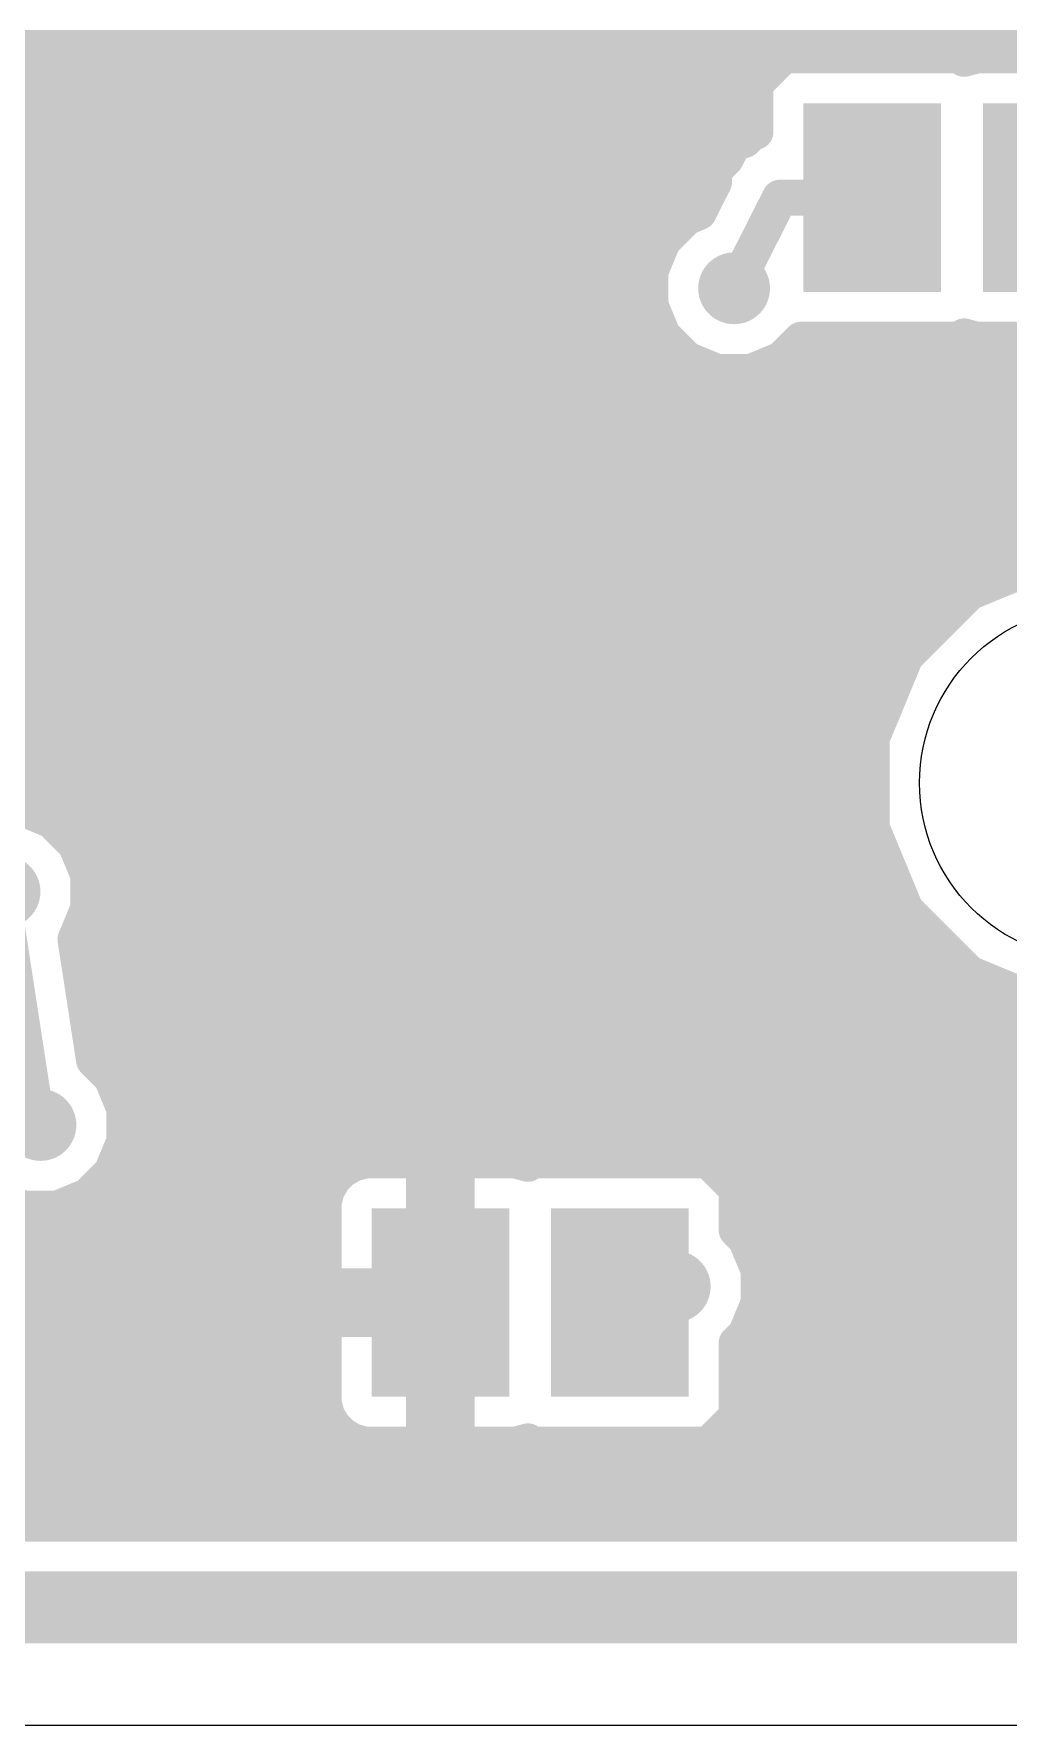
# Model space of a CAD drawing. Extents: x 0 to 81, y 1 to 51.1.
# Drawn here: x 14.98 to 23.25, y 1 to 15.36 of the extents above; entities that cross this region are included whole.
import ezdxf

# ---------------------------------------------------------------- set-up
doc = ezdxf.new("R2010")
doc.units = 0
for name, color, linetype in [('16', 175, 'CONTINUOUS'), ('18', 82, 'CONTINUOUS'), ('20', 7, 'CONTINUOUS')]:
    doc.layers.add(name, color=color, linetype=linetype)

# ---------------------------------------------------------------- blocks, each defined once
blk = doc.blocks.new('RECT')
blk.add_solid([(-0.5, -0.5), (0.5, -0.5), (-0.5, 0.5), (0.5, 0.5)])
blk = doc.blocks.new('ROUNDV')
at = {"const_width": 0.5}
blk.add_lwpolyline([(0, -0.25, 1), (0, 0.25, 1), (0, -0.25)], format="xyb", dxfattribs=at)

msp = doc.modelspace()

# ---------------------------------------------------------------- linework, layer by layer
at = {"layer": '16'}
for points, const_width in [([(0.4064, 15.24), (36.5421, 15.24)], 0.3048), ([(21.3455, 15.1765), (21.1074, 14.9384)], 0.3048), ([(22.8505, 15.1765), (21.3455, 15.1765)], 0.3048), ([(22.8792, 15.1478), (22.8505, 15.1765)], 0.3048), ([(22.8809, 15.1488), (22.8792, 15.1478)], 0.3048), ([(22.9843, 15.1765), (22.8809, 15.1488)], 0.3048), ([(23.4823, 15.1765), (22.9843, 15.1765)], 0.3048), ([(0.4064, 14.9352), (21.1074, 14.9352)], 0.3048), ([(21.1074, 14.9384), (21.1074, 14.5288)], 0.3048), ([(0.4064, 14.6304), (21.1074, 14.6304)], 0.3048), ([(21.0829, 14.5288), (21.0134, 14.4593)], 0.3048), ([(21.1074, 14.5288), (21.0829, 14.5288)], 0.3048), ([(20.92, 14.4286), (20.856, 14.3019)], 0.3048), ([(21.0134, 14.4593), (20.92, 14.4286)], 0.3048), ([(0.4064, 14.3256), (20.868, 14.3256)], 0.3048), ([(20.856, 14.3019), (20.7556, 14.2015)], 0.3048), ([(20.7556, 14.1031), (20.6255, 13.8456)], 0.3048), ([(20.7556, 14.2015), (20.7556, 14.1031)], 0.3048), ([(0.4064, 14.0208), (20.714, 14.0208)], 0.3048), ([(21.3144, 13.97), (20.9254, 13.2)], 0.3048), ([(22.098, 13.97), (21.3144, 13.97)], 0.3048), ([(20.5225, 13.8029), (20.3225, 13.6029)], 0.3048), ([(20.6255, 13.8456), (20.5225, 13.8029)], 0.3048), ([(0.4064, 13.716), (20.4356, 13.716)], 0.3048), ([(20.3225, 13.6029), (20.2142, 13.3415)], 0.3048), ([(6.9356, 13.4112), (20.2431, 13.4112)], 0.3048), ([(20.2142, 13.3415), (20.2142, 13.0585)], 0.3048), ([(7.2404, 13.1064), (20.2142, 13.1064)], 0.3048), ([(20.2142, 13.0585), (20.3225, 12.7971)], 0.3048), ([(7.4676, 12.8016), (20.3206, 12.8016)], 0.3048), ([(20.3225, 12.7971), (20.5225, 12.5971)], 0.3048), ([(22.8505, 12.7635), (22.8792, 12.7922)], 0.3048), ([(22.8792, 12.7922), (22.8809, 12.7912)], 0.3048), ([(22.8809, 12.7912), (22.9843, 12.7635)], 0.3048), ([(21.3283, 12.5971), (21.4947, 12.7635)], 0.3048), ([(21.4947, 12.7635), (22.8505, 12.7635)], 0.3048), ([(22.9843, 12.7635), (23.4823, 12.7635)], 0.3048), ([(7.4676, 12.4968), (20.7646, 12.4968)], 0.3048), ([(20.5225, 12.5971), (20.7839, 12.4888)], 0.3048), ([(20.7839, 12.4888), (21.0669, 12.4888)], 0.3048), ([(21.0669, 12.4888), (21.3283, 12.5971)], 0.3048), ([(21.0862, 12.4968), (28.165, 12.4968)], 0.3048), ([(7.4676, 12.192), (28.194, 12.192)], 0.3048), ([(7.4436, 11.8872), (28.194, 11.8872)], 0.3048), ([(7.1388, 11.5824), (28.194, 11.5824)], 0.3048), ([(14.2292, 11.2776), (28.1106, 11.2776)], 0.3048), ([(14.5644, 10.9728), (28.0972, 10.9728)], 0.3048), ([(23.6208, 10.9064), (22.9201, 10.6162)], 0.3048), ([(14.6508, 10.668), (23.0452, 10.668)], 0.3048), ([(22.9201, 10.6162), (22.3838, 10.0799)], 0.3048), ([(14.5999, 10.3632), (22.6671, 10.3632)], 0.3048), ([(14.4966, 10.0584), (22.3749, 10.0584)], 0.3048), ([(22.3838, 10.0799), (22.0936, 9.3792)], 0.3048), ([(14.6366, 9.7536), (22.2487, 9.7536)], 0.3048), ([(14.6324, 9.4488), (22.1224, 9.4488)], 0.3048), ([(22.0936, 9.3792), (22.0936, 8.6208)], 0.3048), ([(14.4777, 9.144), (22.0936, 9.144)], 0.3048), ([(6.9356, 8.8392), (22.0936, 8.8392)], 0.3048), ([(14.8735, 8.7884), (14.5905, 8.7884)], 0.3048), ([(15.1349, 8.6801), (14.8735, 8.7884)], 0.3048), ([(15.3349, 8.4801), (15.1349, 8.6801)], 0.3048), ([(22.0936, 8.6208), (22.3838, 7.9201)], 0.3048), ([(15.2806, 8.5344), (22.1294, 8.5344)], 0.3048), ([(15.4432, 8.2187), (15.3349, 8.4801)], 0.3048), ([(15.4387, 8.2296), (22.2556, 8.2296)], 0.3048), ([(15.4432, 7.9357), (15.4432, 8.2187)], 0.3048), ([(14.732, 8.0772), (15.0368, 6.096)], 0.254), ([(15.3349, 7.6743), (15.4432, 7.9357)], 0.3048), ([(15.4387, 7.9248), (22.3819, 7.9248)], 0.3048), ([(22.3838, 7.9201), (22.9201, 7.3838)], 0.3048), ([(15.3338, 7.6732), (15.3349, 7.6743)], 0.3048), ([(15.4917, 6.6469), (15.3338, 7.6732)], 0.3048), ([(15.342, 7.62), (22.6839, 7.62)], 0.3048), ([(15.3889, 7.3152), (23.0858, 7.3152)], 0.3048), ([(22.9201, 7.3838), (23.6208, 7.0936)], 0.3048), ([(15.4358, 7.0104), (33.5788, 7.0104)], 0.3048), ([(15.4827, 6.7056), (33.7044, 6.7056)], 0.3048), ([(15.6397, 6.4989), (15.4917, 6.6469)], 0.3048), ([(15.748, 6.2375), (15.6397, 6.4989)], 0.3048), ([(15.6803, 6.4008), (34.0092, 6.4008)], 0.3048), ([(15.748, 5.9545), (15.748, 6.2375)], 0.3048), ([(15.748, 6.096), (65.5828, 6.096)], 0.3048), ([(15.6397, 5.6931), (15.748, 5.9545)], 0.3048), ([(15.6803, 5.7912), (17.782, 5.7912)], 0.3048), ([(17.6909, 5.7668), (17.5983, 5.7133)], 0.3048), ([(17.7943, 5.7945), (17.6909, 5.7668)], 0.3048), ([(18.2923, 5.7945), (17.7943, 5.7945)], 0.3048), ([(18.2923, 4.7277), (18.2923, 5.7945)], 0.3048), ([(18.2923, 5.7912), (18.5717, 5.7912)], 0.3048), ([(18.5717, 5.7945), (18.5717, 4.7277)], 0.3048), ([(19.0697, 5.7945), (18.5717, 5.7945)], 0.3048), ([(19.1731, 5.7668), (19.0697, 5.7945)], 0.3048), ([(19.082, 5.7912), (19.2002, 5.7912)], 0.3048), ([(19.1748, 5.7658), (19.1731, 5.7668)], 0.3048), ([(19.2035, 5.7945), (19.1748, 5.7658)], 0.3048), ([(20.7085, 5.7945), (19.2035, 5.7945)], 0.3048), ([(20.9466, 5.5564), (20.7085, 5.7945)], 0.3048), ([(20.7118, 5.7912), (23.8492, 5.7912)], 0.3048), ([(15.4397, 5.4931), (15.6397, 5.6931)], 0.3048), ([(17.5226, 5.6376), (17.4691, 5.545)], 0.3048), ([(17.5983, 5.7133), (17.5226, 5.6376)], 0.3048), ([(14.6339, 5.4931), (14.8953, 5.3848)], 0.3048), ([(15.1783, 5.3848), (15.4397, 5.4931)], 0.3048), ([(15.4236, 5.4864), (17.4534, 5.4864)], 0.3048), ([(17.4691, 5.545), (17.4414, 5.4416)], 0.3048), ([(18.2923, 5.4864), (18.5717, 5.4864)], 0.3048), ([(20.9466, 5.2052), (20.9466, 5.5564)], 0.3048), ([(20.9466, 5.4864), (23.5444, 5.4864)], 0.3048), ([(14.8953, 5.3848), (15.1783, 5.3848)], 0.3048), ([(17.4414, 5.4416), (17.4414, 4.7277)], 0.3048), ([(7.4676, 5.1816), (17.4414, 5.1816)], 0.3048), ([(18.2923, 5.1816), (18.5717, 5.1816)], 0.3048), ([(21.0245, 5.1273), (20.9466, 5.2052)], 0.3048), ([(20.9702, 5.1816), (23.4188, 5.1816)], 0.3048), ([(21.1328, 4.8659), (21.0245, 5.1273)], 0.3048), ([(7.4676, 4.8768), (17.4414, 4.8768)], 0.3048), ([(18.2923, 4.8768), (18.5717, 4.8768)], 0.3048), ([(21.1283, 4.8768), (23.4188, 4.8768)], 0.3048), ([(20.4216, 4.7488), (19.956, 4.588)], 0.3048), ([(20.4216, 4.7244), (20.4216, 4.7488)], 0.3048), ([(21.1328, 4.5829), (21.1328, 4.8659)], 0.3048), ([(17.4414, 4.7277), (18.2923, 4.7277)], 0.3048), ([(18.5717, 4.7277), (18.2923, 4.7277)], 0.3048), ([(18.2923, 4.7277), (18.2923, 4.4483)], 0.3048), ([(7.4676, 4.572), (18.2923, 4.572)], 0.3048), ([(18.2923, 4.4483), (17.4414, 4.4483)], 0.3048), ([(17.4414, 4.4483), (17.4414, 3.7344)], 0.3048), ([(18.2923, 3.3815), (18.2923, 4.4483)], 0.3048), ([(18.2923, 4.4483), (18.5717, 4.4483)], 0.3048), ([(18.5717, 4.4483), (18.5717, 3.3815)], 0.3048), ([(21.0245, 4.3215), (21.1328, 4.5829)], 0.3048), ([(21.1283, 4.572), (23.4188, 4.572)], 0.3048), ([(20.9466, 4.2436), (21.0245, 4.3215)], 0.3048), ([(7.4436, 4.2672), (17.4414, 4.2672)], 0.3048), ([(18.2923, 4.2672), (18.5717, 4.2672)], 0.3048), ([(20.9466, 3.6196), (20.9466, 4.2436)], 0.3048), ([(20.9702, 4.2672), (23.5444, 4.2672)], 0.3048), ([(14.3209, 3.9624), (17.4414, 3.9624)], 0.3048), ([(18.2923, 3.9624), (18.5717, 3.9624)], 0.3048), ([(20.9466, 3.9624), (23.8492, 3.9624)], 0.3048), ([(17.4414, 3.7344), (17.4691, 3.631)], 0.3048), ([(14.5193, 3.6576), (17.462, 3.6576)], 0.3048), ([(17.4691, 3.631), (17.5226, 3.5384)], 0.3048), ([(18.2923, 3.6576), (18.5717, 3.6576)], 0.3048), ([(20.7085, 3.3815), (20.9466, 3.6196)], 0.3048), ([(20.9466, 3.6576), (34.2124, 3.6576)], 0.3048), ([(17.5226, 3.5384), (17.5983, 3.4627)], 0.3048), ([(17.5983, 3.4627), (17.6909, 3.4092)], 0.3048), ([(14.5748, 3.3528), (49.276, 3.3528)], 0.3048), ([(17.6909, 3.4092), (17.7943, 3.3815)], 0.3048), ([(17.7943, 3.3815), (18.2923, 3.3815)], 0.3048), ([(18.5717, 3.3815), (19.0697, 3.3815)], 0.3048), ([(19.0697, 3.3815), (19.1731, 3.4092)], 0.3048), ([(19.1731, 3.4092), (19.1748, 3.4102)], 0.3048), ([(19.1748, 3.4102), (19.2035, 3.3815)], 0.3048), ([(19.2035, 3.3815), (20.7085, 3.3815)], 0.3048), ([(14.5288, 3.048), (49.276, 3.048)], 0.3048), ([(14.5288, 2.7432), (49.276, 2.7432)], 0.3048), ([(49.276, 2.7112), (14.5288, 2.7112)], 0.3048), ([(49.9872, 2), (13.4112, 2)], 0.6096)]:
    msp.add_lwpolyline(points, dxfattribs=dict(at, const_width=const_width))
for points, const_width in [([(21.3455, 15.2527, 1), (21.3455, 15.1003)], 0.1524), ([(21.3993, 15.1226, 1), (21.2916, 15.2304)], 0.1524), ([(22.9044, 15.2304, 1), (22.7966, 15.1226)], 0.1524), ([(22.841, 15.2137, 1), (22.9174, 15.0819)], 0.1524), ([(22.8612, 15.2224, 1), (22.9007, 15.0752)], 0.1524), ([(22.8253, 15.0939, 1), (22.9331, 15.2017)], 0.1524), ([(22.9191, 15.0829, 1), (22.8427, 15.2147)], 0.1524), ([(22.8505, 15.1003, 1), (22.8505, 15.2527)], 0.1524), ([(22.9843, 15.2527, 1), (22.9843, 15.1003)], 0.1524), ([(23.004, 15.1029, 1), (22.9646, 15.2501)], 0.1524), ([(21.1836, 14.9384, 1), (21.0312, 14.9384)], 0.1524), ([(21.1074, 14.859, 1), (21.1074, 15.0114)], 0.1524), ([(21.0535, 14.9923, 1), (21.1613, 14.8846)], 0.1524), ([(21.0829, 14.605, 1), (21.0829, 14.4526)], 0.1524), ([(21.1368, 14.4749, 1), (21.0291, 14.5827)], 0.1524), ([(21.1074, 14.5542, 1), (21.1074, 14.7066)], 0.1524), ([(21.1074, 14.4526, 1), (21.1074, 14.605)], 0.1524), ([(20.8962, 14.501, 1), (20.9438, 14.3562)], 0.1524), ([(20.988, 14.3942, 1), (20.852, 14.4629)], 0.1524), ([(20.9595, 14.5131, 1), (21.0673, 14.4054)], 0.1524), ([(21.0372, 14.3869, 1), (20.9896, 14.5317)], 0.1524), ([(21.0312, 14.5288, 1), (21.1836, 14.5288)], 0.1524), ([(20.788, 14.3362, 1), (20.924, 14.2675)], 0.1524), ([(20.9099, 14.248, 1), (20.8021, 14.3557)], 0.1524), ([(20.868, 14.2494, 1), (20.868, 14.4018)], 0.1524), ([(20.8318, 14.2015, 1), (20.6794, 14.2015)], 0.1524), ([(20.7017, 14.2553, 1), (20.8095, 14.1476)], 0.1524), ([(20.8236, 14.0688, 1), (20.6876, 14.1375)], 0.1524), ([(20.6794, 14.1031, 1), (20.8318, 14.1031)], 0.1524), ([(20.714, 13.9446, 1), (20.714, 14.097)], 0.1524), ([(21.3144, 14.0462, 1), (21.3144, 13.8938)], 0.1524), ([(21.3824, 13.9356, 1), (21.2464, 14.0044)], 0.1524), ([(22.098, 13.8938, 1), (22.098, 14.0462)], 0.1524), ([(20.4934, 13.8733, 1), (20.5517, 13.7325)], 0.1524), ([(20.5764, 13.749, 1), (20.4687, 13.8568)], 0.1524), ([(20.5575, 13.8799, 1), (20.6935, 13.8112)], 0.1524), ([(20.6546, 13.7752, 1), (20.5963, 13.916)], 0.1524), ([(20.4356, 13.6398, 1), (20.4356, 13.7922)], 0.1524), ([(20.2686, 13.6567, 1), (20.3764, 13.549)], 0.1524), ([(20.3929, 13.5737, 1), (20.2521, 13.632)], 0.1524), ([(20.2431, 13.335, 1), (20.2431, 13.4874)], 0.1524), ([(20.2904, 13.3415, 1), (20.138, 13.3415)], 0.1524), ([(20.1438, 13.3706, 1), (20.2846, 13.3123)], 0.1524), ([(20.2142, 13.0302, 1), (20.2142, 13.1826)], 0.1524), ([(20.8574, 13.2344, 1), (20.9934, 13.1656)], 0.1524), ([(20.2846, 13.0877, 1), (20.1438, 13.0294)], 0.1524), ([(20.138, 13.0585, 1), (20.2904, 13.0585)], 0.1524), ([(20.3764, 12.851, 1), (20.2686, 12.7433)], 0.1524), ([(20.3206, 12.7254, 1), (20.3206, 12.8778)], 0.1524), ([(22.9174, 12.8581, 1), (22.841, 12.7263)], 0.1524), ([(22.9007, 12.8648, 1), (22.8612, 12.7176)], 0.1524), ([(22.9331, 12.7383, 1), (22.8253, 12.8461)], 0.1524), ([(22.8427, 12.7253, 1), (22.9191, 12.8571)], 0.1524), ([(20.2521, 12.768, 1), (20.3929, 12.8263)], 0.1524), ([(21.4947, 12.8397, 1), (21.4947, 12.6873)], 0.1524), ([(21.5486, 12.7096, 1), (21.4408, 12.8174)], 0.1524), ([(22.7966, 12.8174, 1), (22.9044, 12.7096)], 0.1524), ([(22.8505, 12.6873, 1), (22.8505, 12.8397)], 0.1524), ([(22.9843, 12.8397, 1), (22.9843, 12.6873)], 0.1524), ([(22.9646, 12.6899, 1), (23.004, 12.8371)], 0.1524), ([(20.5517, 12.6675, 1), (20.4934, 12.5267)], 0.1524), ([(20.4687, 12.5432, 1), (20.5764, 12.651)], 0.1524), ([(20.7839, 12.565, 1), (20.7839, 12.4126)], 0.1524), ([(20.7646, 12.4206, 1), (20.7646, 12.573)], 0.1524), ([(21.0862, 12.573, 1), (21.0862, 12.4206)], 0.1524), ([(21.0669, 12.4126, 1), (21.0669, 12.565)], 0.1524), ([(21.2744, 12.651, 1), (21.3821, 12.5432)], 0.1524), ([(21.3574, 12.5267, 1), (21.2991, 12.6675)], 0.1524), ([(20.7548, 12.4184, 1), (20.8131, 12.5592)], 0.1524), ([(21.0377, 12.5592, 1), (21.096, 12.4184)], 0.1524), ([(23.0452, 10.5918, 1), (23.0452, 10.7442)], 0.1524), ([(22.8909, 10.6866, 1), (22.9493, 10.5458)], 0.1524), ([(22.974, 10.5623, 1), (22.8662, 10.67)], 0.1524), ([(22.6671, 10.287, 1), (22.6671, 10.4394)], 0.1524), ([(22.3299, 10.1338, 1), (22.4377, 10.026)], 0.1524), ([(22.4542, 10.0507, 1), (22.3134, 10.109)], 0.1524), ([(22.3749, 9.9822, 1), (22.3749, 10.1346)], 0.1524), ([(22.2487, 9.6774, 1), (22.2487, 9.8298)], 0.1524), ([(22.1698, 9.3792, 1), (22.0174, 9.3792)], 0.1524), ([(22.0232, 9.4084, 1), (22.164, 9.35)], 0.1524), ([(22.1224, 9.3726, 1), (22.1224, 9.525)], 0.1524), ([(22.0936, 9.0678, 1), (22.0936, 9.2202)], 0.1524), ([(14.8735, 8.7122, 1), (14.8735, 8.8646)], 0.1524), ([(22.0936, 8.763, 1), (22.0936, 8.9154)], 0.1524), ([(15.1887, 8.734, 1), (15.081, 8.6262)], 0.1524), ([(15.1057, 8.6097, 1), (15.164, 8.7505)], 0.1524), ([(22.164, 8.65, 1), (22.0232, 8.5916)], 0.1524), ([(15.2806, 8.6106, 1), (15.2806, 8.4582)], 0.1524), ([(15.4053, 8.5092, 1), (15.2645, 8.4509)], 0.1524), ([(22.0174, 8.6208, 1), (22.1698, 8.6208)], 0.1524), ([(22.1294, 8.4582, 1), (22.1294, 8.6106)], 0.1524), ([(15.281, 8.4262, 1), (15.3888, 8.5339)], 0.1524), ([(15.4387, 8.3058, 1), (15.4387, 8.1534)], 0.1524), ([(15.5194, 8.2187, 1), (15.367, 8.2187)], 0.1524), ([(22.2556, 8.1534, 1), (22.2556, 8.3058)], 0.1524), ([(15.3728, 8.1895, 1), (15.5136, 8.2478)], 0.1524), ([(15.4387, 8.001, 1), (15.4387, 7.8486)], 0.1524), ([(15.5136, 7.9066, 1), (15.3728, 7.9649)], 0.1524), ([(22.4377, 7.974, 1), (22.3299, 7.8662)], 0.1524), ([(22.3819, 7.8486, 1), (22.3819, 8.001)], 0.1524), ([(15.367, 7.9357, 1), (15.5194, 7.9357)], 0.1524), ([(22.3134, 7.8909, 1), (22.4542, 7.9493)], 0.1524), ([(15.4091, 7.6848, 1), (15.2585, 7.6616)], 0.1524), ([(15.2799, 7.7271, 1), (15.3877, 7.6194)], 0.1524), ([(15.2645, 7.7035, 1), (15.4053, 7.6452)], 0.1524), ([(15.342, 7.6962, 1), (15.342, 7.5438)], 0.1524), ([(15.3888, 7.6205, 1), (15.281, 7.7282)], 0.1524), ([(22.6839, 7.5438, 1), (22.6839, 7.6962)], 0.1524), ([(15.3889, 7.3914, 1), (15.3889, 7.239)], 0.1524), ([(22.9493, 7.4542, 1), (22.8909, 7.3134)], 0.1524), ([(22.8662, 7.3299, 1), (22.974, 7.4377)], 0.1524), ([(23.0858, 7.239, 1), (23.0858, 7.3914)], 0.1524), ([(15.4358, 7.0866, 1), (15.4358, 6.9342)], 0.1524), ([(15.4827, 6.7818, 1), (15.4827, 6.6294)], 0.1524), ([(15.5456, 6.7007, 1), (15.4378, 6.593)], 0.1524), ([(15.4164, 6.6353, 1), (15.567, 6.6584)], 0.1524), ([(15.7101, 6.528, 1), (15.5693, 6.4697)], 0.1524), ([(15.5858, 6.445, 1), (15.6936, 6.5527)], 0.1524), ([(15.6803, 6.477, 1), (15.6803, 6.3246)], 0.1524), ([(15.8242, 6.2375, 1), (15.6718, 6.2375)], 0.1524), ([(15.6776, 6.2083, 1), (15.8184, 6.2666)], 0.1524), ([(15.748, 6.1722, 1), (15.748, 6.0198)], 0.1524), ([(14.974, 6.0863, 1), (15.0996, 6.1057)], 0.127), ([(15.8184, 5.9254, 1), (15.6776, 5.9837)], 0.1524), ([(15.6803, 5.8674, 1), (15.6803, 5.715)], 0.1524), ([(15.6718, 5.9545, 1), (15.8242, 5.9545)], 0.1524), ([(17.6712, 5.8404, 1), (17.7107, 5.6932)], 0.1524), ([(17.729, 5.7008, 1), (17.6528, 5.8328)], 0.1524), ([(17.7943, 5.8707, 1), (17.7943, 5.7183)], 0.1524), ([(17.814, 5.7209, 1), (17.7746, 5.8681)], 0.1524), ([(17.782, 5.715, 1), (17.782, 5.8674)], 0.1524), ([(18.3685, 5.7945, 1), (18.2161, 5.7945)], 0.1524), ([(18.2923, 5.8674, 1), (18.2923, 5.715)], 0.1524), ([(18.2923, 5.7183, 1), (18.2923, 5.8707)], 0.1524), ([(18.6479, 5.7945, 1), (18.4955, 5.7945)], 0.1524), ([(18.5717, 5.8707, 1), (18.5717, 5.7183)], 0.1524), ([(18.5717, 5.715, 1), (18.5717, 5.8674)], 0.1524), ([(19.0894, 5.8681, 1), (19.05, 5.7209)], 0.1524), ([(19.082, 5.8674, 1), (19.082, 5.715)], 0.1524), ([(19.0697, 5.7183, 1), (19.0697, 5.8707)], 0.1524), ([(19.2113, 5.8327, 1), (19.1349, 5.7009)], 0.1524), ([(19.1209, 5.8197, 1), (19.2287, 5.7119)], 0.1524), ([(19.2035, 5.8707, 1), (19.2035, 5.7183)], 0.1524), ([(19.1366, 5.6999, 1), (19.213, 5.8317)], 0.1524), ([(19.2573, 5.7406, 1), (19.1496, 5.8484)], 0.1524), ([(19.1533, 5.6932, 1), (19.1928, 5.8404)], 0.1524), ([(19.2002, 5.715, 1), (19.2002, 5.8674)], 0.1524), ([(20.7624, 5.8484, 1), (20.6547, 5.7406)], 0.1524), ([(20.7118, 5.8674, 1), (20.7118, 5.715)], 0.1524), ([(20.7085, 5.7183, 1), (20.7085, 5.8707)], 0.1524), ([(15.5693, 5.7223, 1), (15.7101, 5.664)], 0.1524), ([(15.6936, 5.6393, 1), (15.5858, 5.747)], 0.1524), ([(17.4687, 5.6915, 1), (17.5765, 5.5838)], 0.1524), ([(17.5886, 5.5995, 1), (17.4566, 5.6757)], 0.1524), ([(17.5602, 5.7793, 1), (17.6364, 5.6473)], 0.1524), ([(17.6521, 5.6594, 1), (17.5444, 5.7672)], 0.1524), ([(15.4236, 5.5626, 1), (15.4236, 5.4102)], 0.1524), ([(15.3858, 5.547, 1), (15.4935, 5.4392)], 0.1524), ([(15.4688, 5.4227, 1), (15.4105, 5.5635)], 0.1524), ([(17.4031, 5.5831, 1), (17.5351, 5.5069)], 0.1524), ([(17.5427, 5.5252, 1), (17.3955, 5.5647)], 0.1524), ([(17.4534, 5.4102, 1), (17.4534, 5.5626)], 0.1524), ([(18.2923, 5.5626, 1), (18.2923, 5.4102)], 0.1524), ([(18.5717, 5.4102, 1), (18.5717, 5.5626)], 0.1524), ([(21.0228, 5.5564, 1), (20.8704, 5.5564)], 0.1524), ([(20.9466, 5.5626, 1), (20.9466, 5.4102)], 0.1524), ([(20.8927, 5.5026, 1), (21.0005, 5.6103)], 0.1524), ([(14.8662, 5.3144, 1), (14.9245, 5.4552)], 0.1524), ([(15.1491, 5.4552, 1), (15.2074, 5.3144)], 0.1524), ([(15.1783, 5.3086, 1), (15.1783, 5.461)], 0.1524), ([(17.5176, 5.4416, 1), (17.3652, 5.4416)], 0.1524), ([(17.3678, 5.4613, 1), (17.515, 5.4219)], 0.1524), ([(17.4414, 5.1054, 1), (17.4414, 5.2578)], 0.1524), ([(18.2923, 5.2578, 1), (18.2923, 5.1054)], 0.1524), ([(18.5717, 5.1054, 1), (18.5717, 5.2578)], 0.1524), ([(21.0005, 5.2591, 1), (20.8927, 5.1513)], 0.1524), ([(20.9702, 5.2578, 1), (20.9702, 5.1054)], 0.1524), ([(20.8704, 5.2052, 1), (21.0228, 5.2052)], 0.1524), ([(21.0949, 5.1564, 1), (20.9541, 5.0981)], 0.1524), ([(20.9706, 5.0734, 1), (21.0784, 5.1811)], 0.1524), ([(17.4414, 4.8006, 1), (17.4414, 4.953)], 0.1524), ([(18.2923, 4.953, 1), (18.2923, 4.8006)], 0.1524), ([(18.5717, 4.8006, 1), (18.5717, 4.953)], 0.1524), ([(21.1283, 4.953, 1), (21.1283, 4.8006)], 0.1524), ([(20.4978, 4.7488, 1), (20.3454, 4.7488)], 0.1524), ([(20.4465, 4.6768, 1), (20.3967, 4.8208)], 0.1524), ([(21.209, 4.8659, 1), (21.0566, 4.8659)], 0.1524), ([(21.0624, 4.8367, 1), (21.2032, 4.895)], 0.1524), ([(17.4414, 4.8039, 1), (17.4414, 4.6515)], 0.1524), ([(17.3652, 4.7277, 1), (17.5176, 4.7277)], 0.1524), ([(18.2923, 4.8039, 1), (18.2923, 4.6515)], 0.1524), ([(18.3685, 4.7277, 1), (18.2161, 4.7277)], 0.1524), ([(18.2161, 4.7277, 1), (18.3685, 4.7277)], 0.1524), ([(18.2923, 4.6515, 1), (18.2923, 4.8039)], 0.1524), ([(18.4955, 4.7277, 1), (18.6479, 4.7277)], 0.1524), ([(18.5717, 4.6515, 1), (18.5717, 4.8039)], 0.1524), ([(20.3454, 4.7244, 1), (20.4978, 4.7244)], 0.1524), ([(17.4414, 4.5245, 1), (17.4414, 4.3721)], 0.1524), ([(17.5176, 4.4483, 1), (17.3652, 4.4483)], 0.1524), ([(18.3685, 4.4483, 1), (18.2161, 4.4483)], 0.1524), ([(18.2923, 4.5245, 1), (18.2923, 4.3721)], 0.1524), ([(18.2923, 4.4958, 1), (18.2923, 4.6482)], 0.1524), ([(18.2923, 4.3721, 1), (18.2923, 4.5245)], 0.1524), ([(18.6479, 4.4483, 1), (18.4955, 4.4483)], 0.1524), ([(18.5717, 4.3721, 1), (18.5717, 4.5245)], 0.1524), ([(19.9311, 4.66, 1), (19.9809, 4.516)], 0.1524), ([(21.1283, 4.6482, 1), (21.1283, 4.4958)], 0.1524), ([(21.0566, 4.5829, 1), (21.209, 4.5829)], 0.1524), ([(21.2032, 4.5538, 1), (21.0624, 4.6121)], 0.1524), ([(18.2161, 4.4483, 1), (18.3685, 4.4483)], 0.1524), ([(21.0784, 4.2677, 1), (20.9706, 4.3754)], 0.1524), ([(17.4414, 4.191, 1), (17.4414, 4.3434)], 0.1524), ([(18.2923, 4.3434, 1), (18.2923, 4.191)], 0.1524), ([(18.5717, 4.191, 1), (18.5717, 4.3434)], 0.1524), ([(21.0228, 4.2436, 1), (20.8704, 4.2436)], 0.1524), ([(20.8927, 4.2975, 1), (21.0005, 4.1897)], 0.1524), ([(20.9702, 4.3434, 1), (20.9702, 4.191)], 0.1524), ([(20.9541, 4.3507, 1), (21.0949, 4.2924)], 0.1524), ([(17.4414, 3.8862, 1), (17.4414, 4.0386)], 0.1524), ([(18.2923, 4.0386, 1), (18.2923, 3.8862)], 0.1524), ([(18.5717, 3.8862, 1), (18.5717, 4.0386)], 0.1524), ([(20.9466, 4.0386, 1), (20.9466, 3.8862)], 0.1524), ([(17.515, 3.7541, 1), (17.3678, 3.7147)], 0.1524), ([(17.3652, 3.7344, 1), (17.5176, 3.7344)], 0.1524), ([(17.5351, 3.6691, 1), (17.4031, 3.5929)], 0.1524), ([(17.462, 3.5814, 1), (17.462, 3.7338)], 0.1524), ([(18.2923, 3.7338, 1), (18.2923, 3.5814)], 0.1524), ([(18.5717, 3.5814, 1), (18.5717, 3.7338)], 0.1524), ([(20.9466, 3.7338, 1), (20.9466, 3.5814)], 0.1524), ([(21.0005, 3.5657, 1), (20.8927, 3.6734)], 0.1524), ([(17.3955, 3.6113, 1), (17.5427, 3.6508)], 0.1524), ([(17.5765, 3.5922, 1), (17.4687, 3.4845)], 0.1524), ([(17.4566, 3.5003, 1), (17.5886, 3.5765)], 0.1524), ([(17.6364, 3.5287, 1), (17.5602, 3.3967)], 0.1524), ([(17.5444, 3.4088, 1), (17.6521, 3.5166)], 0.1524), ([(20.8704, 3.6196, 1), (21.0228, 3.6196)], 0.1524), ([(17.7107, 3.4828, 1), (17.6712, 3.3356)], 0.1524), ([(17.6528, 3.3432, 1), (17.729, 3.4752)], 0.1524), ([(17.7943, 3.4577, 1), (17.7943, 3.3053)], 0.1524), ([(17.7746, 3.3079, 1), (17.814, 3.4551)], 0.1524), ([(18.2161, 3.3815, 1), (18.3685, 3.3815)], 0.1524), ([(18.2923, 3.3053, 1), (18.2923, 3.4577)], 0.1524), ([(18.5717, 3.4577, 1), (18.5717, 3.3053)], 0.1524), ([(18.4955, 3.3815, 1), (18.6479, 3.3815)], 0.1524), ([(19.05, 3.4551, 1), (19.0894, 3.3079)], 0.1524), ([(19.0697, 3.3053, 1), (19.0697, 3.4577)], 0.1524), ([(19.1349, 3.4751, 1), (19.2113, 3.3433)], 0.1524), ([(19.2287, 3.4641, 1), (19.1209, 3.3563)], 0.1524), ([(19.2035, 3.4577, 1), (19.2035, 3.3053)], 0.1524), ([(19.213, 3.3443, 1), (19.1366, 3.4761)], 0.1524), ([(19.1496, 3.3276, 1), (19.2573, 3.4354)], 0.1524), ([(19.1928, 3.3356, 1), (19.1533, 3.4828)], 0.1524), ([(20.6547, 3.4354, 1), (20.7624, 3.3276)], 0.1524), ([(20.7085, 3.3053, 1), (20.7085, 3.4577)], 0.1524)]:
    msp.add_lwpolyline(points, format="xyb", dxfattribs=dict(at, const_width=const_width))
at = {"layer": '20'}
msp.add_line((0, 1), (81, 1), dxfattribs=at)
msp.add_circle((24, 9), 1.5, dxfattribs=at)

# ---------------------------------------------------------------- block references
at = {"layer": '16', "xscale": 1.1684, "yscale": 1.6002, "rotation": 180}
for p in [(22.098, 13.97), (23.622, 13.97)]:
    msp.add_blockref('RECT', p, dxfattribs=at)
at = {"layer": '16', "xscale": 1.1684, "yscale": 1.6002}
for p in [(18.432, 4.588), (19.956, 4.588)]:
    msp.add_blockref('RECT', p, dxfattribs=at)
at = {"layer": '18'}
for p, xscale, yscale in [((20.9254, 13.2), 0.6096, 0.6096), ((18.5688, 11.0532), 0.6048, 0.6048), ((19.6356, 11.0532), 0.6048, 0.6048), ((16.5114, 10.596), 0.6048, 0.6048), ((14.732, 8.0772), 0.6096, 0.6096), ((15.0368, 6.096), 0.6096, 0.6096), ((20.4216, 4.7244), 0.6096, 0.6096)]:
    msp.add_blockref('ROUNDV', p, dxfattribs=dict(at, xscale=xscale, yscale=yscale))

doc.saveas('drawing.dxf')
